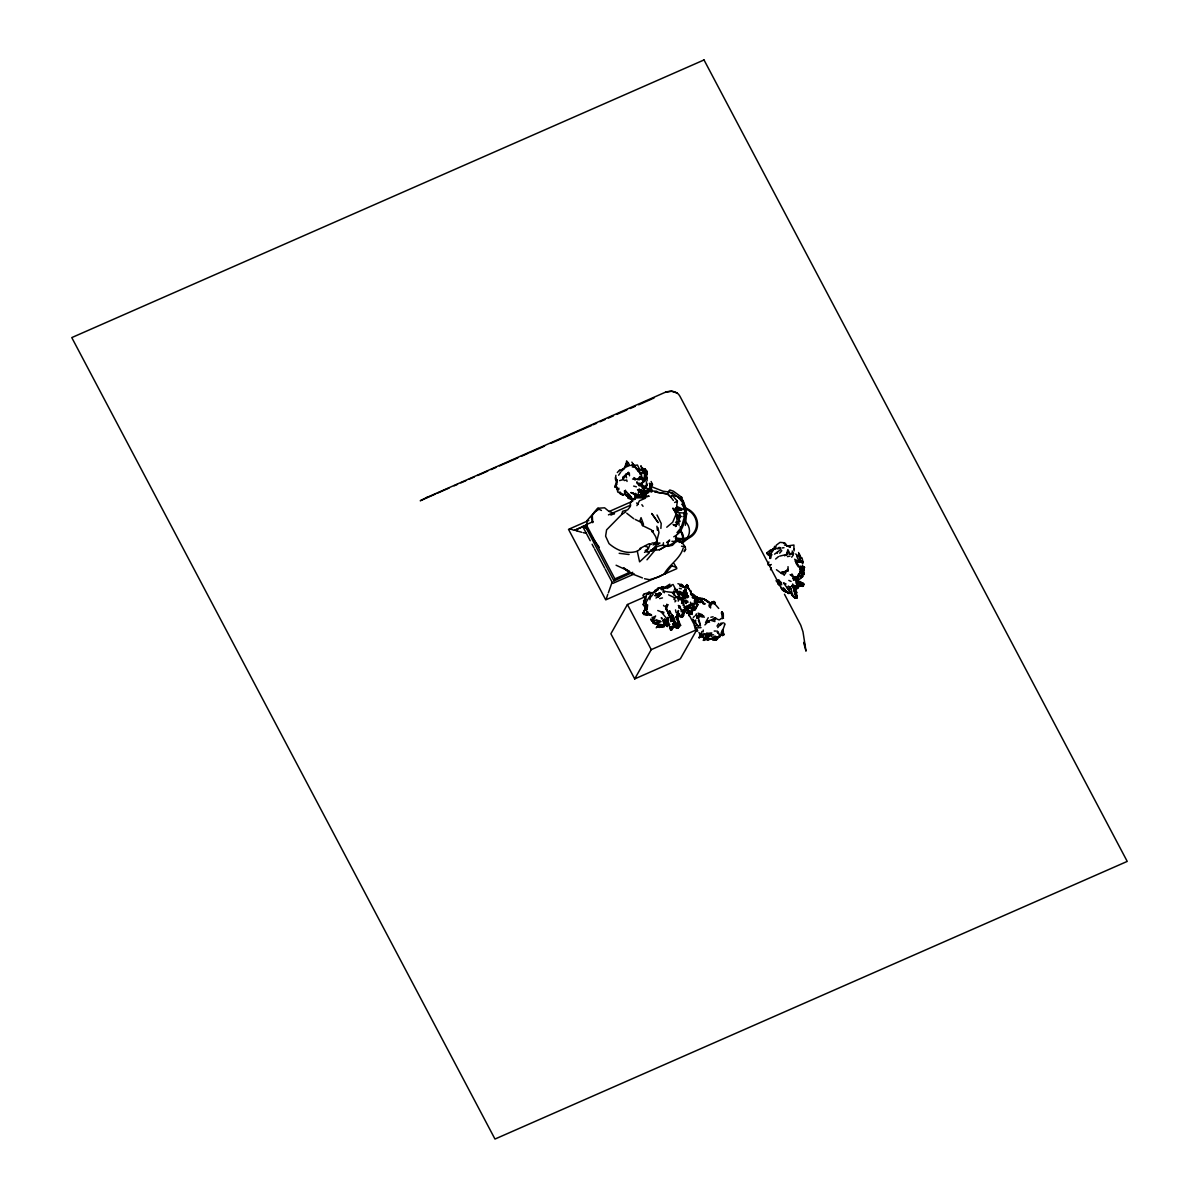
<?xml version="1.0" encoding="UTF-8"?>
<svg xmlns="http://www.w3.org/2000/svg" width="1199" height="1199" viewBox="0 0 1199 1199"><rect width="100%" height="100%" fill="white"/><g stroke="black" fill="none" stroke-linecap="round" stroke-linejoin="round"><path stroke-width="1.5" d="M657.936 623.135L656.213 623.585L656.213 622.761M645.332 606.259L644.777 609.632L645.392 604.896M643.368 471.507L644.972 469.169L645.167 476.363L645.736 475.433M659.03 626.193L661.863 626.358L660.184 625.743L663.587 625.413L662.597 624.784M721.843 635.05L721.198 634.766C723.462 637.898 725.08 631.603 723.072 634.256C719.475 632.652 719.49 639.292 719.61 636.609L719.805 635.14L720.134 635.995L718.336 636.669L712.611 637.583L710.527 635.08L706.945 636.939L707.59 637.583L706.511 637.209C706.691 634.96 708.204 638.288 705.477 639.412C701.685 642.484 704.622 636.849 705.881 639.637L707.755 639.921L707.755 638.782L705.567 637.628M722.547 617.395L722.158 618.759C723.956 617.62 723.626 613.678 722.098 611.91L721.978 613.318M675.082 617.29C679.009 615.132 677.825 620.782 678.544 623.27L678.514 627.077L676.146 627.227L672.909 617.38M666.809 604.176L666.884 605.78M685.888 593.175C687.507 594.929 685.288 590.882 681.991 593.685M646.516 481.938L646.216 487.079M696.919 605.165L698.298 604.596L696.919 605.165L696.634 603.022L692.527 604.371L693.052 606.814M651.537 544.331L649.019 543.776L640.026 548.408L640.806 548.707L637.283 551.18C626.852 554.612 616.856 550.386 609.017 543.612L605.615 536.163L606.589 529.868L621.786 514.401L622.611 511.284L627.647 509.86L630.374 506.488L630.359 503.01L632.937 499.264L636.279 497.6L649.169 496.146L644.073 497.285L650.502 486.299L663.047 491.215L667.978 491.845L669.851 489.986L673.463 491.245L681.721 497.33L686.158 511.059C685.049 519.602 683.67 530.003 676.191 535.398L676.071 541.588L672.429 545.32L667.588 546.294C662.223 543.896 655.433 546.159 652.076 550.836L647.34 552.169L645.212 550.506L648.389 548.662L650.068 544.286M678.005 628.216L678.664 626.118L677.78 626.972L676.146 625.653L676.146 627.227L678.005 628.216L678.364 621.427M677.78 626.972L669.671 610.801L670.121 613.004M795.671 553.968L799.853 557.115L799.163 560.023M668.128 624.874L667.094 626.253L667.034 624.229L667.318 626.552M689.545 608.163L690.084 604.851L689.68 608.388L689.575 607.039M723.192 615.731L723.222 614.787L723.102 616.571L722.098 611.91M802.491 565.029L803.615 569.84L802.266 576.689L801.082 577.423L800.842 576.359L798.984 576.254L799.613 573.362M629.145 572.687L629.19 571.294L623.525 567.831L629.145 572.687L642.424 577.903M699.826 635.77L700.291 633.776L699.512 634.031M677.48 592.636L679.983 593.025L680.013 592.021L680.433 593.22L682.606 592.95M690.594 604.146L690.549 602.198M788.402 586.071L791.115 588.919C792.089 592.141 792.014 598.601 796.99 598.121L792.929 585.996L795.222 586.386L796.556 588.769L797.755 588.349L797.785 586.176L796.271 585.517M714.814 602.872L714.394 604.236L714.919 602.363L714.409 603.472L718.726 608.448M779.71 556.126L786.409 554.508L787.878 549.592L790.306 554.343L792.659 552.634M667.888 619.748L667.993 617.23L668.562 620.842L661.383 612.075L662.507 612.464M704.398 639.981L704.038 639.427M677.42 622.476L678.005 619.269L676.91 615.387L678.049 621.846L678.259 619.868M643.278 495.951C641.375 494.213 638.033 487.828 638.602 489.836M672.234 619.688L672.699 617.215L671.335 615.072M666.104 609.736L667.483 605.9M666.329 624.139L666.284 625.024C663.347 624.709 669.731 624.02 667.423 626.448M677.06 521.76L675.711 526.466C678.334 520.456 676.641 513.532 672.969 508.316L677.33 512.558M696.544 607.293L696.634 603.022M681.557 603.442L682.636 600.789M687.791 587.375C688.376 585.667 686.547 583.733 686.652 585.487M794.607 585.397L796.556 588.769L796.511 587.93M687.552 595.393L686.472 595.528L687.012 593.28M671.74 627.527L671.8 626.418M698.118 602.153L700.351 602.587M625.503 492.13L625.698 495.007L630.269 498.14L625.968 495.487M660.889 528.414L661.189 523.423L657.007 515M644.792 474.894L644.912 473.11M801.007 575.79L801.082 577.423L802.925 574.381L803.974 574.636L803.615 569.84L803.135 571.323L804.499 567.292L804.169 567.996M644.822 609.452L643.084 613.453L646.576 614.937M703.124 631.933L703.243 630.089M782.932 572.388L787.788 570.484L786.889 570.979L787.443 569.33L787.788 570.484L781.493 573.422L776.457 569.72M682.411 596.218L680.163 592.756M682.591 612.734L683.43 610.306M769.293 565.433L770.313 564.849M652.181 617.11L653.05 622.94L655.164 624.229M794.682 591.227L793.738 586.686L791.73 585.831M647.325 472.976L647.235 474.1L646.831 470.892L645.017 468.899M686.442 514.911L686.442 512.468M679.488 518.582L679.743 515.48L679.383 518.672M723.117 614.443L722.652 612.899M696.844 602.752L699.916 601.823L697.968 601.598M642.829 481.219C646.396 482.627 646.006 475.808 645.197 475.433M646.006 492.219L646.186 495.022M673.448 594.359L674.602 591.871L673.988 595.229M686.832 595.753L686.218 596.877L685.783 596.098L685.813 597.746L684.434 596.772L683.73 591.332L687.177 596.473L688.346 595.933M685.199 593.1L687.117 593.4L687.057 594.509M641.075 466.171L642.874 469.828M797.8 580.871L796.9 578.622L798.144 579.357L798.324 577.783M798.984 576.254L801.681 569.375M671.29 629.25L670.271 627.721L670.646 630.06L672.264 627.916M694.91 598.871C692.872 603.562 697.368 605.225 696.274 600.504L694.806 599.98M696.904 599.425L696.274 598.301L695.675 603.157L696.904 599.77L696.169 597.702L690.999 593.7M667.094 626.253L667.618 623.495M645.976 597.941L646.471 594.689L648.494 593.82M713.75 601.298C716.762 602.423 706.855 605.42 711.517 602.947L710.947 605.06L710.467 603.921L712.536 602.198L714.109 601.718L714.919 602.363L714.214 603.127M779.5 585.592L777.866 583.748L777.866 579.702M645.362 610.141L645.542 608.433L647.97 614.263L642.919 612.599M691.673 595.229L692.048 594.269M616.826 487.543L617.605 491.545M662.882 620.153L664.066 624.214L664.576 622.866M663.197 545.125L663.452 542.772M674.438 525.702L673.718 524.577M626.433 473.92L623.03 477.412L627.647 473.395L628.261 474.085L625.668 474.354L626.552 477.772M649.723 486.314L650.607 484.411L652.421 484.861L651.132 481.488M643.503 480.574L644.193 481.758L645.332 480.319M645.152 492.294L642.244 491.845C644.088 494.273 646.651 489.926 644.492 491.515L639.577 491.5M685.993 591.167L685.258 589.788L685.993 591.167L686.158 589.728L685.199 591.707M692.692 605.855L693.067 604.401L694.011 604.881M692.018 603.277L691.733 605.555L695.72 603.397M695.285 608.328L694.94 609.931L694.176 609.602L692.827 606.814M646.711 490.091L648.824 491.38L647.685 491.74L647.445 493.493M683.115 614.592L683.865 615.072L682.021 616.646L682.561 615.087M643.533 495.007L643.638 492.489L644.492 493.194M644.073 596.682L644.792 597.642L642.889 595.408L644.088 594L649.573 592.366M679.893 532.296L676.985 532.671L681.272 527.455L686.158 511.059M792.509 585.367L792.689 584.003L792.974 587.015L792.509 585.367L792.629 586.581L791.625 586.551M678.079 597.642L676.266 596.772L679.758 597.582L679.818 598.871L679.938 597.162L676.97 596.787L678.394 597.087M796.691 592.621L794.892 593.07L796.496 593.52L796.301 591.152M638.512 478.986L637.778 479.285L640.161 476.603L639.157 479.45M645.467 494.722L636.579 495.277L636.279 497.6L645.482 498.199L639.427 500.777L636.909 505.633M631.903 500.163L630.599 498.814M804.154 568.431L804.019 567.307M683.505 615.612L682.141 617.17L680.133 616.886L681.002 615.701M695.54 621.217L695.705 620.033M676.88 509.275L681.751 510.115L675.592 507.821L677.795 509.41L676.641 506.398L677.39 501.182L672.144 495.217L670.676 496.851L673.373 500.478M668.068 542.937L667.588 546.294L676.071 541.588L671.905 541.334M674.228 624.694L673.239 617.395L673.268 619.583M780.609 587.39L782.512 590.238L789.422 593.445L786.184 591.017L785.45 591.692L786.184 591.017L788.432 593.595M676.221 590.448L675.921 591.886M674.183 625.533L676.491 624.889L676.686 623.57M673.194 621.517L672.099 618.984L673.239 617.605L671.845 614.892M778.541 581.125L778.361 584.108L777.761 582.894M677.975 624.409L678.364 622.626L678.664 623.585M684.869 592.351L683.52 593.505L685.408 595.573L683.535 596.338M721.993 614.233L722.083 616.856M797.62 576.629L798.444 575.655L797.785 577.079L795.342 577.318L797.425 577.184C799.148 576.644 796.421 578.413 797.86 575.13M802.671 586.446L804.019 584.033L799.523 581.305M645.032 491.935L645.017 491.065L644.148 492.204M687.012 596.443L686.862 597.387L687.612 596.023L686.607 596.458L684.824 594.164L685.408 595.573M795.477 595.214L794.817 591.736M616.841 487.289L615.462 487.184L615.372 484.846M695.42 600.744L696.259 598.361L694.296 596.817L694.296 598.421L694.056 596.023L691.328 593.79M777.327 553.279L777.566 551.9L780.984 549.427M683.94 613.303C687.072 610.066 682.95 610.006 683.04 613.678L683.04 611.37M788.238 571.039L788.013 566.662M698.328 626.223L693.067 619.928L694.041 622.761M797.59 587.375L794.997 586.746L797.59 587.375L798.099 586.056L797.755 588.349M698.912 598.841L697.144 598.481L698.223 600.729L697.144 598.481L696.559 600.174M647.715 492.969L648.989 491.98M664.336 592.741L664.516 591.677M693.607 595.888L692.258 594.404L692.153 595.393M722.622 629.595L721.213 632.832L722.472 632.937M778.915 547.433L780.084 547.628L770.417 550.056L766.925 552.769L767.09 553.743M685.348 525.402L686.577 513.517L683.67 514.221L685.214 510.16L682.006 503.985L686.263 509.425L683.34 501.257L677.9 496.626L672.144 495.217M641.54 475.538L641.33 477.802L644.807 480.155L645.482 478.716M684.959 592.201L685.094 593.7L685.858 592.471L685.813 593.295M703.918 636.759L703.483 637.823L702.749 635.785M645.931 478.041L647.22 472.496M676.821 591.257L676.94 589.308M645.662 476.632L644.807 480.155L644.088 478.326M623.105 478.236L623.45 479.54L623.03 477.412L623.45 479.54L619.553 480.604M678.169 601.134L680.118 597.911L678.02 599.62M695.135 606.874L695.63 608.208M647.64 604.866L647.07 609.572L646.561 606.829M701.31 635.23L701.55 634.121M793.963 551.045L794.337 549.202M678.214 612.194L678.559 610.531M681.212 609.736L681.227 611.76M616.99 488.847L615.926 486.389L616.481 483.976M684.689 512.587L685.214 510.16L676.641 506.398M669.582 624.544L669.177 625.443L669.582 624.544L665.37 619.583M653.05 622.94L653.575 621.067M798.579 585.532L799.268 586.506L799.793 585.846M643.608 473.695L644.972 469.169L641.42 473.245L641.33 477.802M683.325 614.967L684.089 613.244M794.547 592.636L793.783 588.08M802.955 573.062L802.491 573.856L803.255 572.957M707.785 621.082L706.721 621.637L708.564 621.232L704.892 624.904M662.223 587.57L663.901 587.24C659.825 588.095 662.358 585.697 663.871 588.499M802.011 557.85L803.24 562.975M678.049 621.846L676.266 617.95L677.45 618.654L676.506 619.119L677.93 618.939L676.311 619.493M615.267 486.239L616.181 485.985C615.447 488.772 614.817 484.561 615.267 487.169L616.316 486.554M676.596 591.916L677.24 590.882M682.576 615.477L682.141 617.17M799.208 567.337L799.793 566.138M619.568 470.712L623.615 468.644M662.987 592.156L663.497 590.073L661.848 588.679M677.12 614.008L677.87 611.04M698.972 637.373L703.034 636.504L699.841 636.579M693.172 595.843L691.238 595.064M696.394 601.718L696.844 600.534L697.713 601.149L697.398 599.365M796.196 592.246L795.507 592.935L796.736 592.276M770.507 569.78L771.347 567.697M621.607 471.087L626.253 465.527L626.597 460.911L628.666 463.219M632.892 463.848L632.428 465.557L633.177 464.313L634.256 466.096L631.873 462.125M799.298 574.186L800.003 571.608M793.873 549.427L793.933 545.02L786.904 546.04M615.806 483.961L616.301 482.178M640.056 478.446L640.026 479.315L640.985 478.941L640.206 477.936L640.985 478.941M666.209 608.582L668.937 614.188L668.353 613.154M683.865 586.851L685.873 586.506L686.847 584.527M678.124 619.718L680.612 625.338L678.139 627.901L674.932 626.957M656.303 548.677L646.995 559.798M638.288 493.463L639.037 490.091L639.067 490.976M639.067 491.155L639.322 490.286M677.825 623.06L678.109 622.086M684.644 610.291L684 609.587L684.419 612.554M800.258 571.518L802.566 567.936L804.499 567.292M656.378 591.197L653.8 592.906L655.164 590.238L658.656 588.784M799.943 569.21L800.857 566.138L801.771 567.592L799.943 569.21L801.771 567.592M657.397 593.955L659.525 593.22M643.293 495.187L643.578 494.258M802.416 571.878L802.985 570.035M644.777 606.634L643.338 604.896L643.668 602.962M662.897 625.833L665.505 623.12M795.791 590.747L795.177 587.21L799.268 586.506M693.172 603.202L692.527 604.386L693.577 604.955M693.966 621.592L694.296 620.527L693.412 620.617L695.75 622.086M681.796 611.4L681.826 610.126L683.97 610.861L683.205 611.16M795.956 586.881L797.56 585.846M793.453 588.829L794.053 586.985L794.967 587.855M592.291 515.39L591.527 517.698L592.666 522.674L592.291 515.39L594.734 512.003L598.975 509.215L601.448 510.459M606.469 598.331L607.728 594.494M608.358 592.861L612.06 582.309M693.816 609.227L694.94 609.931L697.233 605.735M617.215 479.69L616.676 484.786M682.651 597.806C686.308 594.839 679.593 601.943 684.824 597.087L685.813 597.746L684.854 596.742L686.218 596.877M655.613 593.76L656.797 593.895M643.338 604.896L645.796 598.96L643.593 600.864L644.567 603.187M793.738 586.686L793.558 587.855M724.541 623.21L724.706 624.784L724.481 623.72M767.9 564.804L768.859 562.001M701.25 633.387L701.895 631.483M613.738 581.035L632.712 572.313M722.472 631.049L724.541 625.234M797.86 577.513L797.785 577.079M686.997 584.887L686.278 586.326M641.48 483.122L644.283 480.934M674.228 623.375L674.423 626.987L672.654 627.182L671.815 630.015L670.646 630.06L669.776 627.047M663.841 623.285L663.931 621.816M789.452 546.474L790.111 545.965M687.372 610.021L688.286 608.013L687.207 613.408M773.775 549.472L774.974 548.977M783.576 573.467L782.632 572.597L787.368 570.379M654.189 617.095L653.41 617.605L655.643 616.046L652.781 619.658M784.146 575.355L784.446 574.576L781.748 573.632M696.769 616.541L697.174 615.477L695.66 615.537M706.391 636.204L706.511 637.209L706.391 636.204L707.755 636.384M680.867 585.397L681.182 584.123L683.325 585.966M681.901 593.115L679.908 591.392L677.33 591.632L677.99 593.115M722.652 633.252L716.238 640.191L710.992 639.082L707.755 639.921M686.712 585.352L687.027 585.097M658.701 594.119L661.398 593.76M657.097 597.402L659.24 596.308C660.754 593.25 656.992 598.601 658.251 596.622M679.758 597.582L679.818 598.871L677.855 598.421M638.303 469.349L638.692 468.359M678.649 616.076L678.694 614.398L680.882 616.556M687.207 593.73L686.188 593.52L687.132 596.727L687.312 595.918M663.587 625.413L663.901 624.02M675.756 625.308L676.161 626.043L675.187 622.821M687.072 586.836L687.402 586.041M666.944 621.367L665.19 620.363M796.556 588.769L796.706 586.97M687.132 596.727L687.027 595.978M671.83 565.718L664.846 574.231M687.776 588.319L680.972 586.401L681.557 585.337M683.655 602.228L684.389 600.549L686.023 600.114M771.137 554.148L769.099 555.527L766.671 553.219M673.089 615.687L672.114 617.2M683.49 600.939L682.096 602.423M796.436 595.274L795.207 594.959L796.526 594.374L797.215 596.562L796.016 593.91L794.412 593.715L794.742 594.479M682.92 613.978L683.295 613.169M722.922 617.62L723.492 618.249M668.308 622.191L667.558 623.96L667.603 621.861L668.697 622.626M690.174 614.173L690.879 611.37M641.45 486.314L642.139 484.831L644.522 486.539M796.496 586.806L797.335 585.771M695.78 598.571L694.296 596.817L695.48 597.716M692.108 607.923L692.887 609.736L691.268 608.478L691.808 607.338L692.557 608.313M770.118 554.927L773.475 549.891L771.497 550.596M644.388 610.246L645.077 609.542M659.99 621.292L657.322 624.139M801.606 570.379L803.39 567.247L803.929 567.906M690.864 612.764L692.228 609.916L689.86 612.329L692.123 612.149M705.552 622.521L708.249 617.695M794.787 579.582L796.121 578.742M639.637 478.371L639.592 476.498M664.426 623.765L663.617 623M689.575 606.784L688.181 606.874L688.691 606.035C690.879 607.428 686.502 605.24 685.588 607.368L684.644 607.204L685.633 608.672L687.896 608.612L684.794 607.938M708.309 621.622L710.153 620.093L714.874 621.577L714.499 617.71L715.728 617.845M633.057 464.298L630.734 465.527M672.819 618.189L673.239 617.395M801.756 561.342L802.176 563.17M667.468 625.159L667.124 625.818L667.753 624.829M683.22 548.108C679.938 559.124 669.372 564.474 664.111 574.021L658.91 576.914L649.543 579.731L644.537 578.712M657.532 596.652L656.033 598.061M625.488 490.211L624.904 493.643L624.394 490.856M647.82 613.468L648.779 613.993M795.581 580.436L796.526 578.712L798.354 581.11M684.389 551.66L685.573 549.517L685.273 546.924L681.272 541.498L675.726 540.614M793.453 554.732L791.7 557.205M593.085 521.625L586.251 524.622L585.292 526.331L613.858 580.676M613.933 580.556L614.892 578.862L630.254 572.118M646.021 596.368L627.422 604.521L610.876 633.776L634.706 678.904L680.328 658.865L696.874 629.625L673.059 584.498L662.912 588.949M661.488 625.578L658.94 625.458C655.224 629.67 656.438 625.383 660.574 624.514L664.111 625.024M634.706 678.904L651.252 649.648L696.874 629.625M624.769 467.235L626.073 463.354M673.553 593.535L674.063 591.796M656.213 627.841L657.681 625.848M802.611 562.616L803.075 561.791M647.115 480.784L646.786 477.457M696.739 599.32L694.341 596.143M679.473 519.976L675.711 526.466L677.51 522.374L675.487 522.194M709.164 603.876L709.613 603.082M689.785 611.52L692.003 611.535L689.86 612.329M778.091 582.459L778.571 581.65M802.296 585.966L803.27 585.876L803.165 583.119M643.264 604.296L645.062 601.628M643.084 613.453L644.403 613.738M684.704 510.294L685.214 510.16M646.621 613.558L647.715 611.73L647.97 614.083M703.228 640.341L703.933 639.172M683.76 603.637L683.07 605.495M645.482 487.708L644.852 488.712M711.217 603.756L709.973 602.932C708.309 600.849 700.636 597.537 701.415 598.556L702.914 598.511M615.881 475.299L615.387 479.105L616.751 482.133L616.346 479.36M618.624 475.209L620.707 472.091M712.94 618.999L714.979 618.099L718.741 619.823M615.267 487.169L615.567 486.659M711.921 603.172L712.566 601.703L711.352 602.258M623.09 469.079L627.017 466.381M692.183 595.169L692.258 594.404M657.936 590.073L657.007 589.443L658.311 587.87L661.338 587.78L659.885 587.495M625.728 465.302L626.223 464.538L627.841 465.422M682.561 586.566L683.235 586.731M716.987 626.133L718.756 623.435M684.224 612.134L685.228 611.55M795.686 578.577L793.483 580.226M678.02 596.218L680.777 594.045L682.666 594.494L683.13 597.627L679.323 597.851L680.687 598.481M684.854 598.331L684.044 596.742L681.377 598.451M700.621 598.391L700.051 599.26L700.816 598.271L696.424 597.417L698.837 598.646M672.159 629.22L673.748 627.242M781.793 572.972L782.258 571.833L781.134 572.927L784.626 571.983M652.076 550.836L656.273 545.2L660.005 543.072M714.979 618.099L714.904 619.044M645.407 470.997L645.182 469.409M802.686 572.627L803.645 574.051L803.18 569.525L803.51 570.484M650.443 595.124L645.512 603.187L645.931 604.581M698.043 616.93L698.747 616.046L696.979 617.92M661.548 612.284L663.856 612.209L663.557 613.318M699.512 637.523L699.991 636.864L699.092 638.048M795.731 594.299L795.057 593.595M668.293 604.821L666.344 605.6L666.074 608.103L670.436 617.53L670.811 621.622M685.693 586.461L686.577 585.726L685.873 586.506M793.708 553.368L792.779 553.653L792.239 550.97M802.101 568.566L804.409 567.157L802.626 568.791M799.583 569.975L801.202 567.816M643.129 482.163L640.206 485.97L638.602 485.445M650.622 593.505L652.286 592.846L650.532 592.471M666.419 606.109L666.074 608.103L665.805 606.02M650.083 486.989L652.421 484.861L650.248 484.666M695.795 608.912L694.431 609.332L695.75 607.893M779.365 583.164L778.795 583.928L782.722 589.668L781.688 588.694M650.158 485.505L650.757 484.711M686.682 613.378L687.881 611.895M639.037 490.091L639.861 491.065L641.63 490.241L643.728 492.414L643.413 490.706M721.318 613.214L721.663 612.119M799.343 579.522L802.266 576.689M698.747 616.046L697.293 617.5M786.094 554.627L787.848 554.463M784.731 591.542L785.735 591.497M673.478 626.957L674.857 625.758M717.751 627.617L720.599 623.93L720.074 625.443L723.207 622.611M722.293 618.429L723.117 617.44M641.42 473.245L642.394 472.091M659.99 595.423L659.195 595.693M676.371 513.547L672.699 522.254L666.749 527.23M786.484 570.769L785.3 573.826M617.29 472.571L619.763 469.918M653.125 594.344L649.618 598.346M661.653 589.833L663.017 588.364L661.968 588.304M684.854 591.707L686.233 592.381L684.854 591.707L684.479 590.403L685.453 589.833L684.344 590.253L684.419 591.976L686.937 592.891M721.198 618.489L719.535 619.808M779.68 553.159L781.808 550.671M717.272 638.677L712.895 639.711L710.947 638.512M642.499 525.567L643.518 524.383L641.045 517.653L640.086 520.471L642.499 525.567L651.597 530.003L655.718 536.777L657.367 542.053M649.288 552.859L639.592 561.866L637.283 551.18M617.98 490.121L616.571 486.824M680.433 584.513L677.93 583.688M794.367 590.882L796.496 593.52M634.856 499.249L631.363 498.919L630.374 496.986L626.747 495.052L627.332 494.573M594.254 512.348L597.941 508.241L604.611 507.806L608.567 511.089L614.517 513.712M780.909 584.348L781.238 582.759L779.725 582.159M680.807 516.199L678.514 518.762L679.099 525.297M693.292 617.53L694.536 616.166M629.94 497.615L630.974 496.836L626.058 491.365M674.363 589.728L674.977 588.739M629.49 475.763L629.295 472.916L627.362 473.575L624.169 477.547M684.074 551.09L685.573 549.517M623.345 477.697L624.139 476.872M775.633 559.019L778.496 556.576M674.408 524.937L673.044 524.607M659.3 627.512L660.574 624.514M770.942 557.52L770.028 558.449L769.878 556.261L771.991 554.777M634.616 499.144L630.689 497.765M777.566 551.9L774.554 554.178M794.907 585.786L793.453 587.24L795.372 586.821L794.907 585.786L796.721 586.746M623.705 477.622L625.279 476.048M644.522 597.776L645.482 598.526M674.932 601.853L675.951 600.849L673.763 599.005M720.059 635.08L717.197 632.143L717.961 632.892M677.69 626.477L678.514 627.077L677.975 626.208M719.73 635.41L719.52 634.496M796.825 579.462L798.099 580.391L798.444 578.278M793.618 585.771L795.222 586.386L794.023 585.981M795.791 591.662L796.226 592.681L795.192 593.295M712.895 639.711L714.739 638.258L715.159 636.174L717.841 637.373M630.839 498.02L630.974 496.836M643.443 468.614L644.313 470.158M669.612 539.925L666.734 542.562L669.671 541.004M798.954 553.908L800.572 561.237L799.598 561.717L800.497 560.997L801.397 561.776M801.981 577.318L803.12 576.284M660.424 626.807L664.276 626.777M666.974 588.544L671.155 586.146M657.637 588.484L659.165 588.05M699.332 636.969L701.865 635.635M683.01 516.679L686.577 513.517M655.254 595.753L661.129 594.329M713.765 637.194L714.724 636.369M650.113 484.246L651.731 484.906M672.834 625.204L675.262 623.525L674.662 621.517M723.357 614.353L723.192 613.528M654.834 595.618L658.88 593.7M677.15 614.847L678.889 613.363L677.795 614.652L679.743 614.353L678.604 614.652M643.548 611.385L644.627 610.456M697.009 618.324L699.841 616.661M769.998 557.19L771.062 556.291M679.338 518.058L678.514 518.762L680.103 521.505M654.099 543.522L656.707 541.363L658.955 532.596L657.966 527.71M684.614 590.927L685.873 589.908M684.914 592.051L683.355 590.942M630.179 497.525L630.164 498.394M770.133 565.448L771.287 564.519M639.397 488.922L638.258 490.796M676.206 597.222L674.707 597.776L668.592 594.839M615.027 486.419L616.046 485.85M668.428 544.481L659.465 549.756L655.898 550.101L655.268 547.209L652.451 549.412L653.95 549.232M681.407 542.458L687.986 537.347L688.421 538.276L681.841 543.387A10.971 10.147 29.5 0 0 681.901 543.072M658.131 626.118L656.677 627.002M796.75 581.185L799.134 583.254L798.219 583.883M792.704 553.159L791.67 553.878L792.779 553.653M707.23 635.41L706.226 636.609M687.027 594.704L687.507 595.618M698.582 602.423L699.182 601.463M652.016 593.1L653.53 592.111M664.396 618.789L666.629 621.067M692.003 611.535L692.842 610.905M642.829 470.578L641.345 469.364L642.199 468.719M622.026 470.338L624.214 468.719M642.274 490.601L641.615 491.41L641.63 490.241L641.285 491.23L639.951 490.196L639.951 491.35M644.777 488.323L645.482 486.449M655.358 623.255L656.213 623.585L652.9 621.861L653.05 620.737M695.9 615.252L696.424 613.813M802.76 574.231L804.094 573.407L802.701 573.362L803.645 574.051M702.809 601.688L693.232 594.374L692.512 594.854C690.294 592.696 695.72 597.911 697.099 598.99L696.229 598.121M682.336 598.016L682.965 598.915L682.531 597.477M683.52 611.04L685.348 611.265L684 611.31M678.874 594.629L678.709 595.498L680.627 593.985L678.005 594.524M621.786 514.401L625.878 511.748M687.222 597.776L688.646 596.877M657.831 624.289L658.955 623.57M674.348 625.503L675.696 626.118M666.059 621.127L668.293 622.356M654.879 591.182L657.666 589.488M632.562 479.045L635.125 478.536L637.898 479.735M679.983 593.025L680.672 591.751M649.004 489.417L646.576 490.796M687.282 605.975L684.584 607.009L684.539 608.088L684.059 607.039M673.763 536.807L676.191 535.398M627.362 473.575L628.426 472.241M658.041 593.655L655.748 594.959L656.123 594.045M695.15 598.421L696.259 598.361M702.029 634.256L703.184 635.185L711.846 632.982M659.465 549.756L666.704 545.8M626.253 465.527L627.077 465.077M634.016 465.452L637.478 465.047L639.547 469.588M685.288 590.627L686.323 590.298M644.477 552.379L647.58 550.776M768.139 554.792L769.563 554.463M425.99 497.855L663.632 392.987C668.907 390.409 676.761 390.334 679.863 396.12L776.547 579.222M426.994 497.345L420.249 500.762L435.612 493.958M669.896 584.153L664.621 587.465L665.76 587.135M642.259 468.929L640.101 469.498L635.89 468.359M635.305 498.125L633.686 498.904L635.05 498.709M687.027 608.612L688.286 608.013M674.647 502.471L677.39 501.182M793.034 585.846L792.074 586.206M783.561 543.132L785.105 543.117L787.293 546.249M688.181 606.874L688.975 606.514M673.074 593.04L673.643 592.531L666.689 591.736M703.813 638.183L704.907 637.673M789.646 588.005L789.527 587.045L790.696 586.985M702.419 634.481L706.646 633.911M796.391 591.766L795.342 592.171M627.332 466.471L629.76 465.407M583.523 526.361L574.516 530.333L583.688 526.226M437.305 493.224L449.055 488.053M454.106 485.835L457.463 484.366M460.821 482.882L465.871 480.679M469.229 479.195L474.264 476.977M477.637 475.508L487.723 471.087M491.08 469.603L496.116 467.385M499.473 465.916L517.923 457.823M521.25 456.354L527.905 453.432M529.568 452.697L544.541 446.133M551.24 443.18L561.327 438.759M563.005 438.01L574.771 432.854M576.449 432.12L591.572 425.465M593.25 424.731L596.622 423.262M599.98 421.778L605.015 419.56M608.388 418.091L613.423 415.873M616.781 414.404L626.867 409.968M630.224 408.499L635.275 406.281M638.632 404.812L652.076 398.907M588.814 520.441L568.521 529.344L605.75 599.86L676.806 568.656L674.198 563.74M609.122 511.523L632.802 501.122M608.448 514.881L630.659 505.124M590.223 540.704L582.699 526.466L585.097 525.417M610.905 515.075L614.323 513.577M634.286 573.961L612.764 583.403L605.255 569.18M658.925 622.161L660.559 621.442M704.338 634.076L702.839 634.571M658.461 593.625L656.527 594.254L658.955 594.884M711.517 635.125L708.174 636.504L707.71 637.883L706.96 637.059M697.848 615.836L704.427 617.17M653.02 398.503L653.935 398.143M641.345 469.364L642.169 469.034L640.91 465.871M799.134 585.846L802.086 586.026M784.521 555.796L787.009 554.418L786.979 552.799M630.329 496.221L629.745 495.637M723.806 634.975L723.507 634.211M696.289 627.467L694.731 628.036L701.04 627.647M679.998 527.035L682.081 526.301M674.767 623.405L676.236 627.482L678.139 627.901M674.527 624.169L675.936 623.675M786.724 545.905L788.567 545.74M706.84 639.112L708.804 639.592M624.754 493.898L626.343 495.307L625.114 493.448M800.662 561.791L798.444 561.806L794.637 559.214M712.85 602.977L714.229 602.512M677.975 623.465L678.904 623.15M658.401 623.75L656.078 624.199M706.601 633.072L711.247 633.552M688.975 605.45L690.204 605.495M691.583 605.645L692.797 605.255M661.803 587.015L661.338 587.78M658.851 593.13L660.274 592.681M779.29 580.106L778.136 580.466L777.821 582.354M676.836 616.091L677.6 617.005L677.285 615.117M780.834 582.894L781.643 583.014L779.32 580.676M657.007 589.443L657.861 589.189M798.294 577.079L797.32 577.363L800.842 576.359L799.014 575.115L800.018 576.03M800.437 585.232L799.313 585.562L799.298 584.722M688.691 605.09L689.65 604.806M691.448 612.644L689.905 613.079L690.774 613.948M706.721 636.159L705.956 636.384L706.031 634.781L706.046 636.519M794.457 597.731L796.78 597.147L796.556 595.648L796.99 598.121M652.526 484.201L651.612 483.272L652.286 485.49L650.622 484.696M662.717 587.135L664.756 588.364M786.409 554.508L787.308 554.268M676.97 596.787L674.707 597.776L675.891 596.847M675.442 617.305L676.895 616.945M770.897 554.283L768.709 553.788L771.482 550.026L774.119 549.157M653.02 544.886L659.225 543.342M659.66 598.586L662.477 597.911M624.304 480.559L626.717 479.99L627.047 481.458M660.859 589.249L663.362 588.694M677.975 625.833L677.54 625.099M676.491 591.392L676.94 591.632M680.133 599.245L681.886 599.83M710.842 617.245L713.12 616.781M672.834 493.164L667.978 491.845L673.343 493.508L678.919 497.885L681.721 497.33M667.034 392.013L665.43 392.328L671.635 391.114L677.405 393.212M700.92 598.781L705.432 599.59L710.378 603.292M787.428 556.606L790.006 556.111M641.39 493.973L642.409 495.906M682.591 610.621L683.205 611.295M650.907 614.398L643.548 614.413L651.627 615.132M777.611 548.797L780.414 548.318M657.741 610.516L662.987 612.509M711.577 619.838L714.439 619.358M713.87 603.382L711.082 603.667M675.771 541.319L681.272 541.498M799.703 586.236L800.872 586.101L799.463 585.172M640.281 490.046L641.42 489.926M671.11 618.204L672.579 618.055M781.988 547.943L783.996 547.733M683.25 616.511L682.021 616.646L682.561 615.252L681.227 616.226L682.875 612.269M803.615 585.697L799.193 583.418M713.72 618.774L714.604 618.684M650.398 550.071L653.125 549.786M772.905 548.857L774.119 548.827M675.786 541.393L678.724 541.139L679.458 542.458M686.158 589.728L685.723 590.193M713.63 639.277L714.634 639.202M656.767 491.23L648.494 490.796L651.686 492.07M800.677 577.378L801.517 577.633M649.139 488.817L650.727 489.237M676.161 628.066L677.75 628.021L677.3 627.347M648.779 591.976L651.057 593.28M700.651 602.213L703.468 602.168M790.126 574.636L795.402 578.053M696.049 630.854L697.833 630.839M670.751 628.935L669.866 627.572M665.67 624.409L664.471 624.289M671.965 592.606L673.373 592.606M651.956 621.187L653.065 621.741L650.682 619.358L653.545 620.722M662.867 626.942L657.337 627.167M712.311 634.826L713.585 634.841M646.171 492.249L647.385 492.264M714.184 631.034L715.863 631.064M711.621 603.427L709.973 602.932L711.771 603.652M646.051 471.522L646.92 471.732L646.036 471.147M794.937 576.584L796.436 577.094M678.724 620.992L677.795 620.947M652.016 542.982L658.506 543.282M668.113 494.078L655.059 491.98L668.113 494.078L669.911 496.446M679.578 510.429L675.157 508.841L679.039 512.707L683.205 512.962M632.248 466.891L635.395 467.475M803.944 584.513L803.33 583.718M713.9 639.322L716.238 640.191M669.462 626.762L671.035 626.882M642.109 479.915L644.103 480.574L644.013 478.776L641.24 477.037L642.664 477.951M663.871 591.197L665.7 591.452M786.859 586.925L792.764 596.173L795.656 598.196M697.144 599.815L697.908 599.89M640.97 494.228L645.197 494.917M649.663 614.967L651.192 615.132L648.974 613.678M783.636 590.897L785.48 591.107M699.751 625.848L694.94 625.323M660.979 621.711L656.452 619.838M644.777 599.575L645.736 599.68M619.164 553.309L629.085 554.508M691.134 594.419L691.973 594.539M675.262 540.584L678.724 541.139M665.52 607.863L668.323 612.899M665.625 622.401L666.989 622.626M677.33 591.632L676.416 591.662M681.527 546.234L685.273 546.924M647.235 593.58L649.169 593.955M631.034 492.699L633.701 493.224M801.217 584.123L802.895 584.453M679.293 588.394L681.362 588.829M643.189 470.308L645.122 470.667M643.578 594.434L644.328 594.599M720.944 634.151L721.723 634.331M708.564 638.108L711.352 639.052M645.077 491.65L643.728 491.29M583.209 532.626L586.176 533.285M642.349 490.841L643.159 491.02M705.387 603.876L699.691 601.224M677.18 624.05L677.105 623.255L678.634 624.124M798.354 561.297L800.048 561.702M796.421 595.963L796.511 596.697M667.768 612.809L670.106 617.26M581.68 532.281L577.049 530.932M645.152 546.369L647.49 546.924L648.389 548.662M642.739 486.614L650.457 489.672M702.599 603.487L704.113 603.861M702.854 636.879L703.618 637.074M633.642 486.09L636.384 486.809M638.003 494.767L639.172 495.082L637.343 494.662M703.708 615.821L698.343 614.188M639.502 491.965L641.84 494.018M679.758 585.816L680.972 586.401M685.738 600.624L687.746 601.194M644.912 597.402L643.473 596.637M654.654 621.547L653.02 618.699M637.433 479.105L639.397 479.78M633.057 498.724L634.601 499.204M793.573 596.727L794.367 596.982L793.198 596.218M633.162 493.224L631.034 492.519L636.609 495.936L634.376 494.153M576.899 530.887L575.355 530.333M798.804 556.756L799.853 557.115M695 630.134L697.009 630.854M636.579 495.277L642.679 497.45M569.705 528.714L573.781 530.198M672.534 566.033L676.611 567.517M685.378 603.067L686.487 603.472L685.154 602.093L686.802 602.393L684.899 601.254M698.118 613.154L702.014 614.577M619.553 493.418L621.816 494.243L619.973 492.175M690.579 593.385L694.146 595.738M783.621 583.029L785.93 583.898M682.681 599.365L683.895 599.83M767.945 554.283L769.353 554.942L768.259 553.893M640.281 469.723L641.9 470.353M691.268 608.478L693.681 610.216L692.602 608.612M788.822 580.436L791.115 581.395M672.564 623.765L674.872 625.174M660.634 626.148L661.863 626.657M676.356 597.402L677.36 597.851M632.577 499.144L634.016 499.788M647.4 492.204L645.856 490.511M785.21 591.422L782.048 588.454M799.448 582.639L801.247 583.448M792.224 594.449L792.764 596.173L795.372 597.357M670.436 617.53L669.642 617.065M616.091 565.224L629.19 571.294M677.795 623.915L679.938 624.904M682.246 592.411L683.595 592.891M697.323 598.061L701.76 600.249M784.401 544.916L785.42 545.395M688.975 607.548L692.333 609.497M678.214 615.597L680.028 616.481M635.215 519.437L641.135 522.329M687.087 601.793L688.046 602.273M791.115 588.919L789.422 587.795M782.677 588.409L786.844 592.261L783.427 587.78M785.54 584.183L783.786 583.254L790.396 592.531M584.468 527.395L586.896 528.684M658.146 594.284L659.075 594.779L656.767 594.239M635.425 493.388L636.189 493.808M621.816 494.243L619.913 493.194L621.652 494.393M623.195 495.022L621.442 494.048L623.075 495.172M708.069 621.322L709.553 622.176M644.403 606.214L645.856 607.054M627.751 497.99L629.655 498.874L629.415 498.08M637.508 489.732L639.262 490.346L641.795 493.898M693.127 596.038L695.825 598.181M687.746 585.487L688.286 587.84M701.565 600.339L696.574 596.757M677.795 592.876L677.885 593.985L677.18 593.505M678.304 605.435L682.051 610.471M636.369 469.349L641.225 473.02M662.118 618.219L661.249 617.68L661.848 618.984M626.807 513.307L633.731 518.717M679.623 624.724L680.612 625.338M634.541 494.543L637.104 496.146M707.95 602.318L704.158 599.29L705.102 600.189M790.336 547.388L787.578 546.085M675.547 624.739L677.705 626.133M633.806 479.075L635.2 480.005M799.523 581.665L802.79 583.583L802.086 583.074M650.472 484.126L649.333 483.332L650.607 484.411M628.576 494.782L630.314 496.026L628.861 494.258M702.749 602.887L704.203 603.921M646.471 471.717L644.223 470.038M663.721 625.084L664.801 625.878M638.168 469.019L639.637 470.098M652.811 621.127L650.682 619.358M688.676 615.417L689.515 616.046M653.32 621.457L656.213 623.585M626.657 462.499L629.37 464.508M617.785 491.89L618.609 492.519M633.881 477.577L635.125 478.536M675.741 513.427L679.219 516.095M655.553 620.213L657.906 622.026M677.495 623.81L678.005 625.338M769.833 557.805L770.612 558.404M723.177 616.016L722.098 614.023L722.787 614.817M700.321 615.357L702.029 616.721M667.154 494.018L670.676 496.851M636.564 502.981L638.363 504.449M650.787 594.194L650.188 593.295M717.092 630.974L718.576 632.233M787.773 552.169L790.306 554.343M641.855 487.034L643.713 488.637M642.259 488.173L644.882 490.436M715.773 638.378L716.837 639.292M636.279 467.73L633.267 464.747M802.251 584.992L803.285 586.281M698.882 632.547L699.841 633.417M646.831 614.997L646.501 614.188M637.793 470.982L641.225 474.19M598.975 509.215L597.941 508.241L587.045 520.546L587.27 528.444L591.692 536.807L599.35 547.463M644.552 491.515L646.126 493.044M636.759 482.957L638.962 485.085M795.656 592.381L794.008 590.747M792.674 587.27L793.888 588.484M720.014 636.099L719.31 635.395L719.61 636.609M794.997 560.877L798.474 565.284M784.356 542.757L780.024 542.368L776.323 545.155L775.498 547.838L774.659 546.339L773.415 549.352M791.295 574.935L792.314 576.06M692.123 597.162L693.082 598.211L692.887 596.428M636.864 481.743L638.018 483.062M693.397 607.129L692.902 606.124M619.913 492.264L622.086 494.782M673.059 623.66L674.078 624.844M786.844 587.135L789.736 591.257M624.05 493.853L624.724 494.647M634.691 496.371L635.665 497.51M673.868 591.002L674.602 591.871M680.073 585.187L680.867 586.131M679.743 515.48L680.807 516.754L679.039 512.707M674.303 594.479L675.592 596.053M780.369 583.254L781.658 584.827L780.684 582.444M696.844 600.534L697.698 601.598M678.919 497.885L683.685 503.895L685.573 515.555M792.704 578.308L793.888 579.836M663.542 605.33L664.306 606.334M642.919 468.314L643.773 469.453M682.726 585.337L683.49 586.401M643.593 600.864L644.912 602.752M639.427 490.496L640.146 491.485M669.507 615.507L670.091 617.17M641.87 504.704L643.039 506.338M790.171 587.21L790.021 588.035M796.001 583.044L797.785 585.622M645.347 477.052L646.066 478.086M796.9 578.622L798.099 580.391M673.134 618.025L672.699 617.215L673.898 619.194M672.969 508.316L675.472 512.213M693.532 605.54L694.341 606.799M791.91 573.976L792.929 575.565M796.631 560.398L797.86 562.331M795.821 581.455L797.17 583.583M795.956 563.065L798.249 566.752M663.332 620.887L664.261 622.371M795.402 594.524L795.312 593.55M616.346 487.528L616.466 487.903M674.273 620.288L672.099 614.562M688.781 588.679L690.879 592.471M801.202 558.164L799.448 554.103M695.57 623.24L694.296 620.527M642.424 495.097L642.964 496.071M796.661 555.991L798.669 560.592M697.983 616.406L700.156 624.139M793.228 577.438L793.813 578.532M691.778 611.73L692.333 612.764M784.476 594.239L800.782 625.249L802.985 631.828L806.013 651.132L803.78 642.994M586.251 524.622L614.892 578.862M627.422 604.521L651.252 649.648M592.096 544.256L593.97 547.823M594.599 549.007L604.626 567.981M646.965 605.945L645.092 601.164M722.682 630.584L723.507 632.218M783.876 589.713L784.296 590.537M800.842 561.806L798.579 552.499M690.564 590.807L691.343 592.456M803.78 642.364L804.709 644.328M663.512 619.883L664.231 621.427M645.167 485.97L645.721 487.184M643.938 600.324L644.462 601.523M679.743 605.87L680.433 607.443M697.668 600.249L697.263 599.305M693.232 594.374L693.711 595.528M676.161 626.612L676.671 627.841M650.502 486.299L652.226 490.646M690.999 613.109L691.373 614.113M643.398 491.545L643.728 492.414M688.781 588.979L687.986 586.056M639.996 484.996L639.292 483.182L640.251 484.171L640.716 483.302M698.343 620.153L700.516 625.803M776.098 580.391L776.697 581.935M646.141 474.264L647.115 478.551M704.442 638.977L704.712 639.741M708.894 605.225L709.538 607.069L710.467 603.921L710.572 608.013M644.178 475.898L644.717 477.502M784.91 589.249L785.72 591.662M690.654 591.587L690.579 590.403M694.281 625.428L694.566 626.403M669.162 610.891L669.911 613.468M792.419 594.974L792.764 596.173M674.168 624.124L675.981 627.557L675.771 626.597M642.05 494.408L642.499 496.011M693.007 620.303L692.737 619.074M676.821 616.601L677.6 619.538M692.243 614.517L691.793 611.94M675.517 609.901L676.101 612.644M794.907 592.276L795.087 593.13M703.798 639.067L704.068 640.446M693.906 607.593L694.071 608.672M676.97 514.896L677.57 518.822M678.799 606.559L679.039 608.223M656.917 526.226L657.412 530.273M615.567 477.247L615.881 480.155M649.828 598.676L649.948 599.71M801.621 572.942L801.771 574.95M647.13 483.961L647.25 485.7M691.688 593.91L691.778 595.154M677.27 589.743L677.345 591.167M630.449 496.491L630.494 497.3M798.624 573.826L798.639 575.085M721.124 622.91L721.139 624.214M618.819 488.143L618.834 489.552M685.318 508.856A16.321 15.122 29.5 0 1 695.855 528.804A16.321 15.122 29.5 0 1 675.756 537.617M679.818 530.513A10.072 9.337 29.5 0 1 682.621 538.98M685.139 507.851A17.341 16.067 29.5 0 1 696.844 528.984A17.341 16.067 29.5 0 1 675.427 538.576M680.447 530.513A10.971 10.147 29.5 0 1 683.37 538.951M685.019 521.325A13.039 12.08 29.5 0 1 689.2 533.405A13.039 12.08 29.5 0 1 680.433 542.083M679.968 530.752A9.997 9.247 29.5 0 1 682.486 539.28M678.184 515.96C680.043 519.497 680.882 512.947 678.214 515.87M684.899 586.866L684.779 588.08L685.963 586.176L684.899 586.866M653.635 617.695L653.215 619.239L654.669 618.369L653.635 617.695M623.21 478.431L622.94 479.135L623.705 477.787L623.21 478.431M670.286 617.455L672.309 621.397L670.286 617.455M688.99 610.531L688.046 611.535L688.99 610.531M684.524 594.449L683.55 594.569L684.524 594.449M709.164 633.806L708.339 634.556L707.995 633.776L709.164 633.806M704.023 59.95L71.775 337.593L494.977 1139.05L1127.225 861.407L704.023 59.95M644.148 494.573L642.484 495.292L645.002 495.622L644.148 494.573M641.63 473.8L640.176 474.055L641.63 473.8M799.673 572.403L799.673 572.403M664.111 624.859L663.317 624.949L664.111 624.859M638.902 490.181L638.902 490.181M658.086 522.554L651.791 513.547L658.086 522.554M668.592 613.288L668.937 614.188L668.592 613.288M653.215 530.812A57.432 12.35 -27.8 0 0 651.731 531.682A52.621 11.316 -27.8 0 1 653.215 530.812"/></g></svg>
